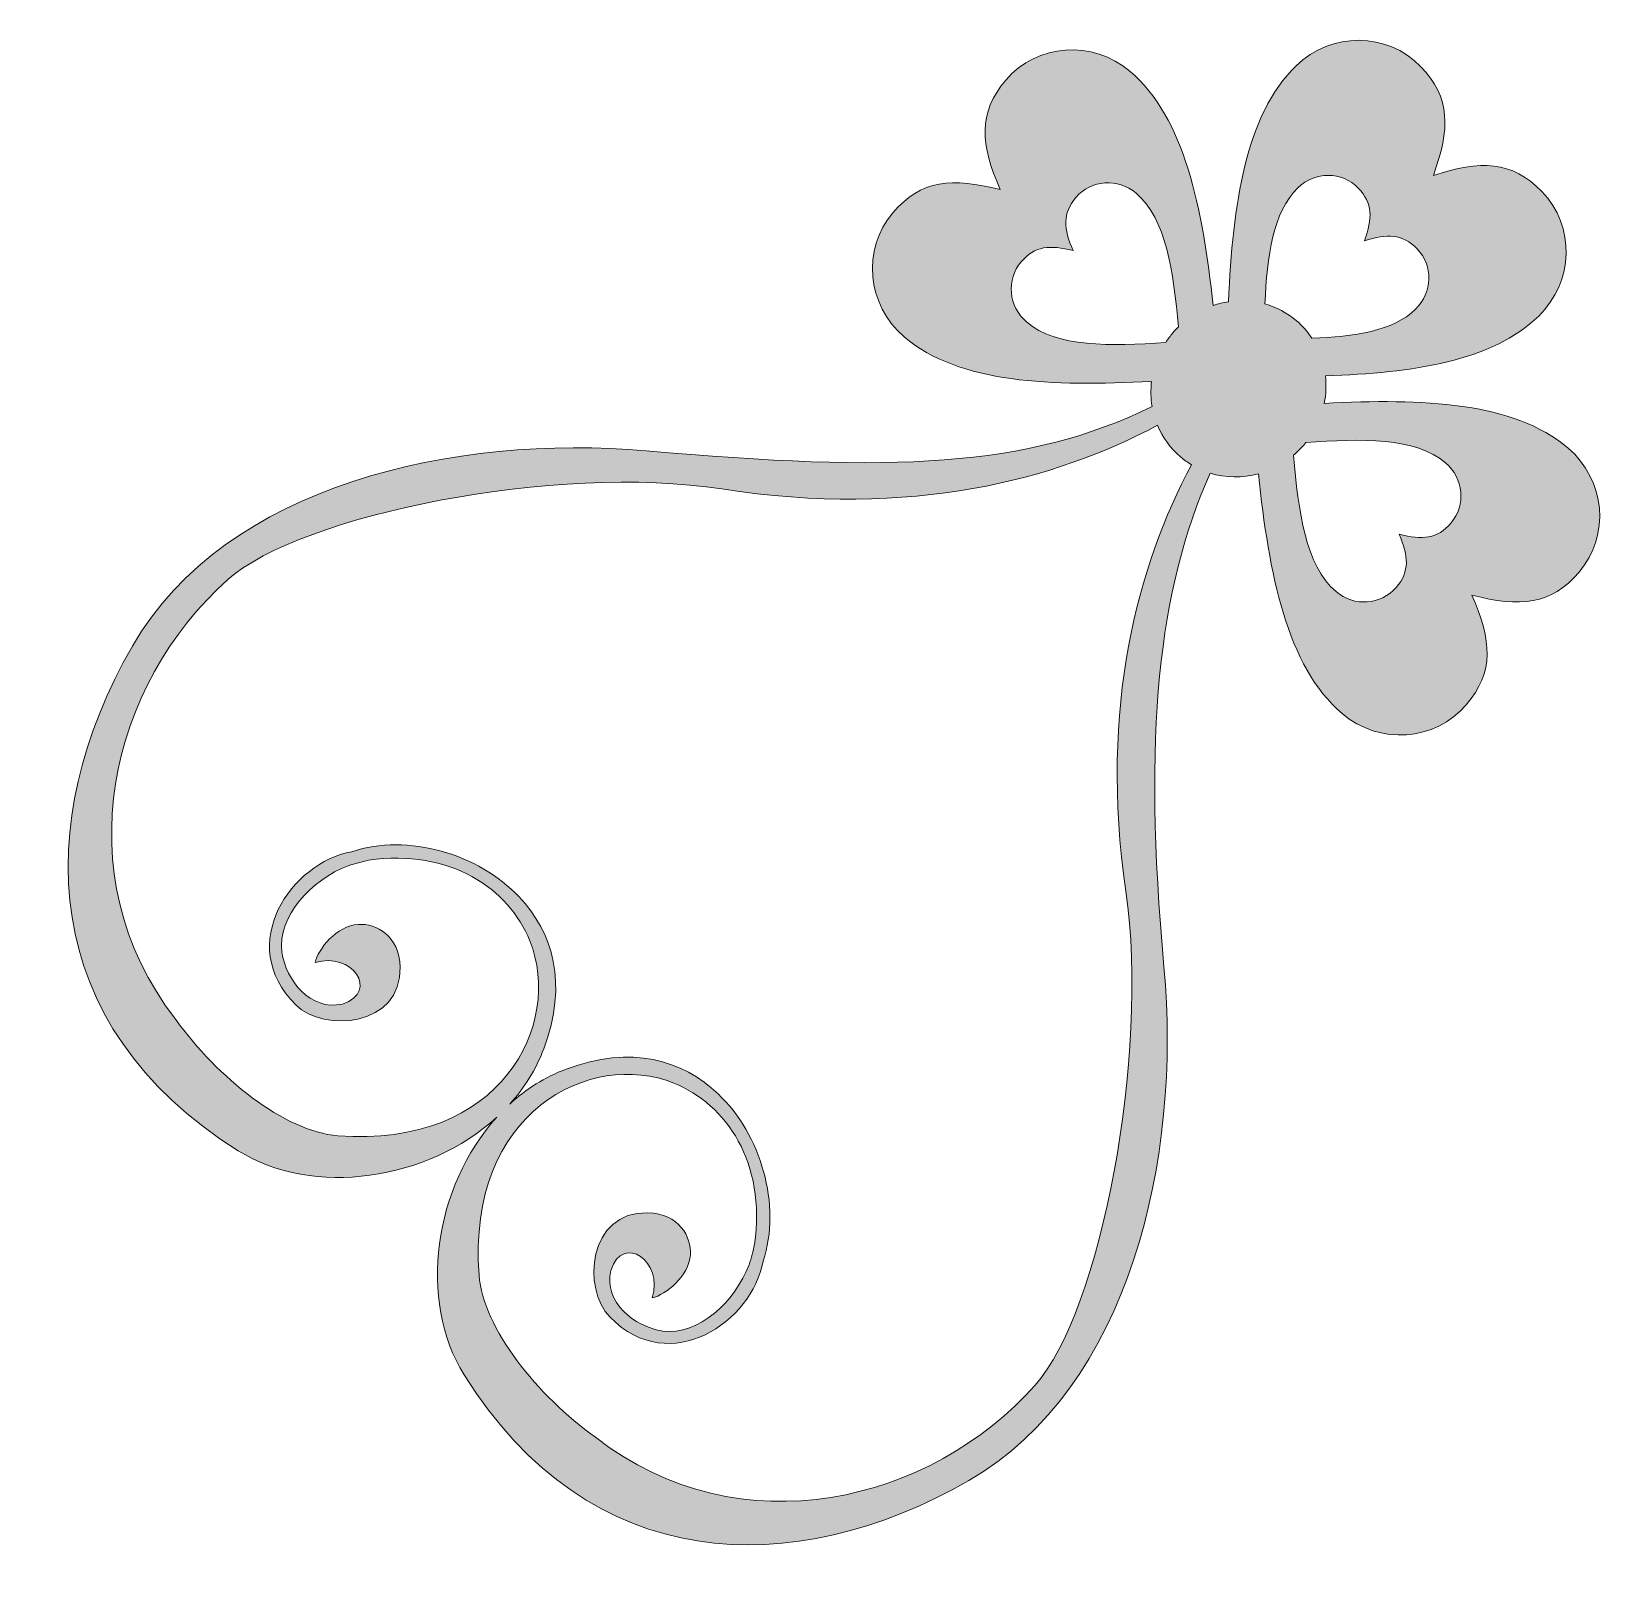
# Model space of a CAD drawing. Header units: inches. Extents: x -83 to 665, y 47 to 781.
import ezdxf

# ---------------------------------------------------------------- set-up
doc = ezdxf.new("R2010")
doc.units = ezdxf.units.IN
doc.header["$MEASUREMENT"] = 0
doc.layers.add('图层 1', color=7, linetype='Continuous')

msp = doc.modelspace()

# ---------------------------------------------------------------- hatches: boundary and pattern name
at = {"layer": '图层 1', "true_color": 0xffffff}
h = msp.add_hatch(color=7, dxfattribs=at)
h.dxf.hatch_style = 2
edge = h.paths.add_edge_path()
edge.add_spline(control_points=[(361.37, 94.53), (438.01, 138.55), (462.2, 247.87), (453.89, 337.95), (443.68, 448.68), (451.35, 516.62), (475.73, 571.86), (483.14, 569.57), (491.08, 569.52), (498.61, 571.55), (503.67, 524.09), (511.94, 480.41), (538.29, 457.98), (556, 442.91), (582.35, 444.75), (597.12, 462.11), (610.51, 477.82), (609.18, 492.51), (599.84, 514.02), (622.57, 508.23), (637.28, 509.26), (650.65, 524.99), (665.44, 542.34), (663.05, 568.65), (645.36, 583.72), (619.53, 605.7), (576.37, 607.29), (529.82, 604.92), (530.7, 609.25), (530.88, 613.65), (530.39, 617.97), (571.93, 619.29), (609.35, 624.88), (631.44, 646.28), (648.14, 662.46), (648.82, 688.87), (632.96, 705.24), (618.59, 720.07), (603.84, 720.16), (581.54, 712.91), (589.47, 734.98), (589.86, 749.72), (575.48, 764.54), (559.62, 780.9), (533.21, 781.06), (516.51, 764.89), (492.36, 741.48), (486.55, 699.15), (484.41, 653.03), (481.97, 652.66), (479.56, 652.07), (477.21, 651.27), (472.12, 697.71), (463.68, 740.2), (437.81, 762.22), (420.1, 777.29), (393.74, 775.44), (378.97, 758.08), (365.59, 742.36), (366.91, 727.68), (376.27, 706.17), (353.54, 711.95), (338.82, 710.93), (325.45, 695.22), (310.67, 677.85), (313.05, 651.54), (330.74, 636.47), (356.88, 614.21), (400.8, 612.85), (448, 615.34), (447.52, 611.36), (447.62, 607.35), (448.27, 603.44), (388.5, 574.17), (325.16, 572.17), (208.51, 582.43), (118.39, 590.37), (9.09, 566.56), (-34.91, 489.92), (-82.7, 406.69), (-80.06, 310.26), (15.21, 250.79), (50.73, 228.53), (105.13, 236.76), (137.7, 266.66), (108.15, 234.04), (100.1, 180.01), (122.24, 144.65), (181.72, 49.38), (278.15, 46.74), (361.37, 94.53)], knot_values=[0, 0, 0, 0, 1, 1, 1, 2, 2, 2, 3, 3, 3, 4, 4, 4, 5, 5, 5, 6, 6, 6, 7, 7, 7, 8, 8, 8, 9, 9, 9, 10, 10, 10, 11, 11, 11, 12, 12, 12, 13, 13, 13, 14, 14, 14, 15, 15, 15, 16, 16, 16, 17, 17, 17, 18, 18, 18, 19, 19, 19, 20, 20, 20, 21, 21, 21, 22, 22, 22, 23, 23, 23, 24, 24, 24, 25, 25, 25, 26, 26, 26, 27, 27, 27, 28, 28, 28, 29, 29, 29, 30, 30, 30, 30], degree=3, periodic=1)
edge = h.paths.add_edge_path()
edge.add_spline(control_points=[(587.34, 576.72), (595.92, 569.42), (597.07, 556.65), (589.91, 548.23), (583.42, 540.6), (576.27, 540.1), (565.26, 542.92), (569.79, 532.48), (570.43, 525.36), (563.94, 517.73), (556.78, 509.32), (543.99, 508.42), (535.41, 515.73), (520.88, 528.1), (517.67, 553.76), (515.22, 580.3), (517.01, 581.82), (518.73, 583.46), (520.3, 585.31), (520.61, 585.66), (520.86, 586.04), (521.14, 586.4), (547.47, 588.17), (572.95, 588.97), (587.34, 576.72)], knot_values=[0, 0, 0, 0, 1, 1, 1, 2, 2, 2, 3, 3, 3, 4, 4, 4, 5, 5, 5, 6, 6, 6, 7, 7, 7, 8, 8, 8, 8], degree=3, periodic=1)
edge = h.paths.add_edge_path()
edge.add_spline(control_points=[(545.95, 706.89), (552.91, 699.7), (552.74, 692.56), (548.88, 681.85), (559.71, 685.37), (566.86, 685.32), (573.83, 678.13), (581.52, 670.2), (581.2, 657.39), (573.1, 649.53), (562.36, 639.13), (544.15, 636.44), (523.95, 635.8), (521.95, 638.82), (519.55, 641.62), (516.67, 644.08), (512.18, 647.89), (507.08, 650.5), (501.73, 652.01), (502.74, 674.69), (505.49, 695.58), (517.35, 707.07), (525.44, 714.92), (538.26, 714.84), (545.95, 706.89)], knot_values=[0, 0, 0, 0, 1, 1, 1, 2, 2, 2, 3, 3, 3, 4, 4, 4, 5, 5, 5, 6, 6, 6, 7, 7, 7, 8, 8, 8, 8], degree=3, periodic=1)
edge = h.paths.add_edge_path()
edge.add_spline(control_points=[(388.78, 643.46), (380.18, 650.78), (379.02, 663.54), (386.2, 671.96), (392.69, 679.58), (399.82, 680.08), (410.84, 677.27), (406.31, 687.71), (405.67, 694.84), (412.15, 702.46), (419.34, 710.88), (432.11, 711.78), (440.71, 704.46), (454.99, 692.29), (458.32, 667.24), (460.76, 641.15), (459.84, 640.24), (458.93, 639.3), (458.08, 638.3), (456.84, 636.85), (455.76, 635.33), (454.75, 633.78), (428.51, 632.01), (403.11, 631.25), (388.78, 643.46)], knot_values=[0, 0, 0, 0, 1, 1, 1, 2, 2, 2, 3, 3, 3, 4, 4, 4, 5, 5, 5, 6, 6, 6, 7, 7, 7, 8, 8, 8, 8], degree=3, periodic=1)
edge = h.paths.add_edge_path()
edge.add_spline(control_points=[(184.45, 115.03), (157.08, 134.75), (131.33, 166.51), (129.37, 191.8), (123.35, 269.2), (182.19, 298.78), (221.69, 282.84), (246.5, 272.82), (265.49, 245.16), (259.87, 206.38), (259.22, 203.26), (258.38, 200.08), (257.32, 196.81), (250.6, 179.31), (233.34, 163.2), (216.39, 165.31), (202.83, 167.43), (188.39, 178.85), (191.76, 194.05), (197.71, 212.01), (216.89, 198.14), (211.4, 181.14), (217.74, 182.38), (228.86, 191.35), (229.47, 201.55), (229.99, 210.01), (224.22, 220.98), (209.3, 221.4), (180.94, 222.18), (178.13, 185.28), (191.39, 171.9), (220.09, 142.98), (258.79, 169.9), (263.95, 198.48), (272.73, 224.94), (262.88, 258.71), (242.56, 277.72), (225.89, 293.79), (201.35, 301.03), (170.56, 289.45), (160.56, 285.69), (151.64, 279.99), (143.92, 272.94), (150.77, 280.56), (156.32, 289.29), (160, 299.09), (171.57, 329.9), (164.35, 354.42), (148.27, 371.1), (129.26, 391.42), (95.51, 401.28), (69.03, 392.49), (40.46, 387.33), (13.54, 348.64), (42.46, 319.93), (55.82, 306.68), (92.74, 309.48), (91.95, 337.84), (91.53, 352.76), (80.56, 358.52), (72.11, 358.03), (61.92, 357.41), (52.92, 346.28), (51.7, 339.94), (68.68, 345.43), (82.56, 326.25), (64.61, 320.3), (49.38, 316.92), (37.99, 331.37), (35.87, 344.92), (33.74, 361.88), (49.87, 379.16), (67.37, 385.85), (70.63, 386.9), (73.81, 387.77), (76.94, 388.42), (115.71, 394.02), (143.39, 375.04), (153.39, 350.24), (169.33, 310.73), (139.74, 251.9), (62.36, 257.91), (37.06, 259.87), (5.3, 285.62), (-14.42, 313), (-67.9, 381.98), (-45.06, 472.25), (10.29, 521.42), (45, 552.25), (166.05, 576.53), (244.38, 564.35), (334.7, 550.33), (402.48, 568.8), (450.87, 594.5), (453.21, 588.88), (456.8, 583.72), (461.71, 579.54), (463.36, 578.14), (465.11, 576.94), (466.9, 575.86), (441.59, 527.95), (423.1, 461.53), (435.82, 373.84), (447.2, 295.37), (423.68, 174.45), (392.87, 139.75), (343.7, 84.38), (253.44, 61.54), (184.45, 115.03)], knot_values=[0, 0, 0, 0, 1, 1, 1, 2, 2, 2, 3, 3, 3, 4, 4, 4, 5, 5, 5, 6, 6, 6, 7, 7, 7, 8, 8, 8, 9, 9, 9, 10, 10, 10, 11, 11, 11, 12, 12, 12, 13, 13, 13, 14, 14, 14, 15, 15, 15, 16, 16, 16, 17, 17, 17, 18, 18, 18, 19, 19, 19, 20, 20, 20, 21, 21, 21, 22, 22, 22, 23, 23, 23, 24, 24, 24, 25, 25, 25, 26, 26, 26, 27, 27, 27, 28, 28, 28, 29, 29, 29, 30, 30, 30, 31, 31, 31, 32, 32, 32, 33, 33, 33, 34, 34, 34, 35, 35, 35, 36, 36, 36, 36], degree=3, periodic=1)

# ---------------------------------------------------------------- linework, layer by layer
at = {"layer": '图层 1', "lineweight": 0}
for points, knots in [([(361.37, 94.53), (438.01, 138.55), (462.2, 247.87), (453.89, 337.95), (443.68, 448.68), (451.35, 516.62), (475.73, 571.86), (483.14, 569.57), (491.08, 569.52), (498.61, 571.55), (503.67, 524.09), (511.94, 480.41), (538.29, 457.98), (556, 442.91), (582.35, 444.75), (597.12, 462.11), (610.51, 477.82), (609.18, 492.51), (599.84, 514.02), (622.57, 508.23), (637.28, 509.26), (650.65, 524.99), (665.44, 542.34), (663.05, 568.65), (645.36, 583.72), (619.53, 605.7), (576.37, 607.29), (529.82, 604.92), (530.7, 609.25), (530.88, 613.65), (530.39, 617.97), (571.93, 619.29), (609.35, 624.88), (631.44, 646.28), (648.14, 662.46), (648.82, 688.87), (632.96, 705.24), (618.59, 720.07), (603.84, 720.16), (581.54, 712.91), (589.47, 734.98), (589.86, 749.72), (575.48, 764.54), (559.62, 780.9), (533.21, 781.06), (516.51, 764.89), (492.36, 741.48), (486.55, 699.15), (484.41, 653.03), (481.97, 652.66), (479.56, 652.07), (477.21, 651.27), (472.12, 697.71), (463.68, 740.2), (437.81, 762.22), (420.1, 777.29), (393.74, 775.44), (378.97, 758.08), (365.59, 742.36), (366.91, 727.68), (376.27, 706.17), (353.54, 711.95), (338.82, 710.93), (325.45, 695.22), (310.67, 677.85), (313.05, 651.54), (330.74, 636.47), (356.88, 614.21), (400.8, 612.85), (448, 615.34), (447.52, 611.36), (447.62, 607.35), (448.27, 603.44), (388.5, 574.17), (325.16, 572.17), (208.51, 582.43), (118.39, 590.37), (9.09, 566.56), (-34.91, 489.92), (-82.7, 406.69), (-80.06, 310.26), (15.21, 250.79), (50.73, 228.53), (105.13, 236.76), (137.7, 266.66), (108.15, 234.04), (100.1, 180.01), (122.24, 144.65), (181.72, 49.38), (278.15, 46.74), (361.37, 94.53)], [0, 0, 0, 0, 1, 1, 1, 2, 2, 2, 3, 3, 3, 4, 4, 4, 5, 5, 5, 6, 6, 6, 7, 7, 7, 8, 8, 8, 9, 9, 9, 10, 10, 10, 11, 11, 11, 12, 12, 12, 13, 13, 13, 14, 14, 14, 15, 15, 15, 16, 16, 16, 17, 17, 17, 18, 18, 18, 19, 19, 19, 20, 20, 20, 21, 21, 21, 22, 22, 22, 23, 23, 23, 24, 24, 24, 25, 25, 25, 26, 26, 26, 27, 27, 27, 28, 28, 28, 29, 29, 29, 30, 30, 30, 30]), ([(388.78, 643.46), (380.18, 650.78), (379.02, 663.54), (386.2, 671.96), (392.69, 679.58), (399.82, 680.08), (410.84, 677.27), (406.31, 687.71), (405.67, 694.84), (412.15, 702.46), (419.34, 710.88), (432.11, 711.78), (440.71, 704.46), (454.99, 692.29), (458.32, 667.24), (460.76, 641.15), (459.84, 640.24), (458.93, 639.3), (458.08, 638.3), (456.84, 636.85), (455.76, 635.33), (454.75, 633.78), (428.51, 632.01), (403.11, 631.25), (388.78, 643.46)], [0, 0, 0, 0, 1, 1, 1, 2, 2, 2, 3, 3, 3, 4, 4, 4, 5, 5, 5, 6, 6, 6, 7, 7, 7, 8, 8, 8, 8]), ([(545.95, 706.89), (552.91, 699.7), (552.74, 692.56), (548.88, 681.85), (559.71, 685.37), (566.86, 685.32), (573.83, 678.13), (581.52, 670.2), (581.2, 657.39), (573.1, 649.53), (562.36, 639.13), (544.15, 636.44), (523.95, 635.8), (521.95, 638.82), (519.55, 641.62), (516.67, 644.08), (512.18, 647.89), (507.08, 650.5), (501.73, 652.01), (502.74, 674.69), (505.49, 695.58), (517.35, 707.07), (525.44, 714.92), (538.26, 714.84), (545.95, 706.89)], [0, 0, 0, 0, 1, 1, 1, 2, 2, 2, 3, 3, 3, 4, 4, 4, 5, 5, 5, 6, 6, 6, 7, 7, 7, 8, 8, 8, 8]), ([(184.45, 115.03), (157.08, 134.75), (131.33, 166.51), (129.37, 191.8), (123.35, 269.2), (182.19, 298.78), (221.69, 282.84), (246.5, 272.82), (265.49, 245.16), (259.87, 206.38), (259.22, 203.26), (258.38, 200.08), (257.32, 196.81), (250.6, 179.31), (233.34, 163.2), (216.39, 165.31), (202.83, 167.43), (188.39, 178.85), (191.76, 194.05), (197.71, 212.01), (216.89, 198.14), (211.4, 181.14), (217.74, 182.38), (228.86, 191.35), (229.47, 201.55), (229.99, 210.01), (224.22, 220.98), (209.3, 221.4), (180.94, 222.18), (178.13, 185.28), (191.39, 171.9), (220.09, 142.98), (258.79, 169.9), (263.95, 198.48), (272.73, 224.94), (262.88, 258.71), (242.56, 277.72), (225.89, 293.79), (201.35, 301.03), (170.56, 289.45), (160.56, 285.69), (151.64, 279.99), (143.92, 272.94), (150.77, 280.56), (156.32, 289.29), (160, 299.09), (171.57, 329.9), (164.35, 354.42), (148.27, 371.1), (129.26, 391.42), (95.51, 401.28), (69.03, 392.49), (40.46, 387.33), (13.54, 348.64), (42.46, 319.93), (55.82, 306.68), (92.74, 309.48), (91.95, 337.84), (91.53, 352.76), (80.56, 358.52), (72.11, 358.03), (61.92, 357.41), (52.92, 346.28), (51.7, 339.94), (68.68, 345.43), (82.56, 326.25), (64.61, 320.3), (49.38, 316.92), (37.99, 331.37), (35.87, 344.92), (33.74, 361.88), (49.87, 379.16), (67.37, 385.85), (70.63, 386.9), (73.81, 387.77), (76.94, 388.42), (115.71, 394.02), (143.39, 375.04), (153.39, 350.24), (169.33, 310.73), (139.74, 251.9), (62.36, 257.91), (37.06, 259.87), (5.3, 285.62), (-14.42, 313), (-67.9, 381.98), (-45.06, 472.25), (10.29, 521.42), (45, 552.25), (166.05, 576.53), (244.38, 564.35), (334.7, 550.33), (402.48, 568.8), (450.87, 594.5), (453.21, 588.88), (456.8, 583.72), (461.71, 579.54), (463.36, 578.14), (465.11, 576.94), (466.9, 575.86), (441.59, 527.95), (423.1, 461.53), (435.82, 373.84), (447.2, 295.37), (423.68, 174.45), (392.87, 139.75), (343.7, 84.38), (253.44, 61.54), (184.45, 115.03)], [0, 0, 0, 0, 1, 1, 1, 2, 2, 2, 3, 3, 3, 4, 4, 4, 5, 5, 5, 6, 6, 6, 7, 7, 7, 8, 8, 8, 9, 9, 9, 10, 10, 10, 11, 11, 11, 12, 12, 12, 13, 13, 13, 14, 14, 14, 15, 15, 15, 16, 16, 16, 17, 17, 17, 18, 18, 18, 19, 19, 19, 20, 20, 20, 21, 21, 21, 22, 22, 22, 23, 23, 23, 24, 24, 24, 25, 25, 25, 26, 26, 26, 27, 27, 27, 28, 28, 28, 29, 29, 29, 30, 30, 30, 31, 31, 31, 32, 32, 32, 33, 33, 33, 34, 34, 34, 35, 35, 35, 36, 36, 36, 36]), ([(587.34, 576.72), (595.92, 569.42), (597.07, 556.65), (589.91, 548.23), (583.42, 540.6), (576.27, 540.1), (565.26, 542.92), (569.79, 532.48), (570.43, 525.36), (563.94, 517.73), (556.78, 509.32), (543.99, 508.42), (535.41, 515.73), (520.88, 528.1), (517.67, 553.76), (515.22, 580.3), (517.01, 581.82), (518.73, 583.46), (520.3, 585.31), (520.61, 585.66), (520.86, 586.04), (521.14, 586.4), (547.47, 588.17), (572.95, 588.97), (587.34, 576.72)], [0, 0, 0, 0, 1, 1, 1, 2, 2, 2, 3, 3, 3, 4, 4, 4, 5, 5, 5, 6, 6, 6, 7, 7, 7, 8, 8, 8, 8])]:
    msp.add_open_spline(points, degree=3, knots=knots, dxfattribs=at)

doc.saveas('drawing.dxf')
